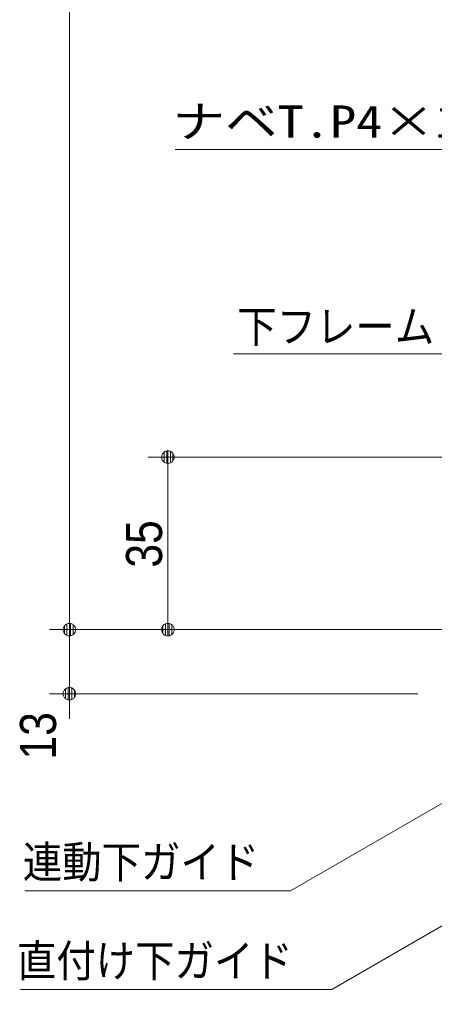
# Model space of a CAD drawing. Units: millimetres, scale not verified. Extents: x -6062 to 6062, y -3045 to 3045.
# Drawn here: x 155 to 577, y -2200 to -1216 of the extents above; entities that cross this region are included whole.
import ezdxf
from ezdxf.enums import TextEntityAlignment as Align

# ---------------------------------------------------------------- set-up
doc = ezdxf.new("R2010")
doc.units = ezdxf.units.MM
doc.header["$LTSCALE"] = 20
for name, color, linetype, lineweight in [('0-0_2寸法-2', 7, 'Continuous', 9), ('0-1_0', 7, 'Continuous', 9), ('0-2_2寸法-1', 7, 'Continuous', 9), ('0-3_2寸法-3', 7, 'Continuous', 9)]:
    doc.layers.add(name, color=color, linetype=linetype, lineweight=lineweight)
doc.styles.add('ＭＳ ゴシック', font='')
doc.styles.add('ＭＳ Ｐゴシック', font='')
doc.styles.get('ＭＳ ゴシック').set_extended_font_data('MS Gothic')
doc.styles.get('ＭＳ Ｐゴシック').set_extended_font_data('MS PGothic')

# ---------------------------------------------------------------- blocks, each defined once
blk = doc.blocks.new('_Dot')
at = {"layer": '0-1_0'}
for p, q in [((-10, 0), (-20, 0)), ((9.78, 2), (-9.78, 2)), ((7.99, 6), (-7.99, 6)), ((9.16, -3.98), (-9.16, -3.98)), ((6, -7.98), (-6, -7.98))]:
    blk.add_line(p, q, dxfattribs=at)
for points in [[(10, 0), (9.92, 1.25), (9.69, 2.49), (9.3, 3.68), (8.76, 4.82), (8.09, 5.88), (7.29, 6.85), (6.37, 7.71), (5.36, 8.44), (4.26, 9.05), (3.09, 9.51), (1.87, 9.82), (0.63, 9.98), (-0.63, 9.98), (-1.87, 9.82), (-3.09, 9.51), (-4.26, 9.05), (-5.36, 8.44), (-6.37, 7.71), (-7.29, 6.85), (-8.09, 5.88), (-8.76, 4.82), (-9.3, 3.68), (-9.69, 2.49), (-9.92, 1.25), (-10, 0), (0, 0)], [(-10, 0), (-9.92, -1.25), (-9.69, -2.49), (-9.3, -3.68), (-8.76, -4.82), (-8.09, -5.88), (-7.29, -6.85), (-6.37, -7.71), (-5.36, -8.44), (-4.26, -9.05), (-3.09, -9.51), (-1.87, -9.82), (-0.63, -9.98), (0.63, -9.98), (1.87, -9.82), (3.09, -9.51), (4.26, -9.05), (5.36, -8.44), (6.37, -7.71), (7.29, -6.85), (8.09, -5.88), (8.76, -4.82), (9.3, -3.68), (9.69, -2.49), (9.92, -1.25), (10, 0), (0, 0)]]:
    blk.add_lwpolyline(points, close=True, dxfattribs=at)

msp = doc.modelspace()

# ---------------------------------------------------------------- linework, layer by layer
at = {"layer": '0-0_2寸法-2'}
for p, q in [((206.18, -1822.29), (206.18, -1809.58)), ((286.18, -1835), (186.18, -1835)), ((206.18, -1835), (206.18, -1900)), ((559.68, -1900), (186.18, -1900)), ((206.18, -1912.71), (206.18, -1925.42))]:
    msp.add_line(p, q, dxfattribs=at)
at = {"layer": '0-2_2寸法-1'}
for p, q in [((206.18, 852.53), (206.18, -1822.29)), ((761.18, -1660), (286.18, -1660)), ((306.18, -1822.29), (306.18, -1672.71)), ((286.18, -1835), (186.18, -1835)), ((754.68, -1835), (286.18, -1835))]:
    msp.add_line(p, q, dxfattribs=at)
at = {"layer": '0-3_2寸法-3'}
for points in [[(966.68, -1560), (599.68, -1348.11), (313.38, -1348.11)], [(781.18, -1660), (599.68, -1555.21), (372.8, -1555.21)], [(819.68, -1875.25), (430.4, -2100), (161.08, -2100)], [(1004.68, -1892.75), (472.51, -2200), (156.5, -2200)]]:
    msp.add_lwpolyline(points, dxfattribs=at)

# ---------------------------------------------------------------- block references
at = {"layer": '0-0_2寸法-2', "xscale": 0.6356201, "yscale": 0.6356201}
for p, rotation in [((206.18, -1835), 270), ((206.18, -1900), 90)]:
    msp.add_blockref('_Dot', p, dxfattribs=dict(at, rotation=rotation))
at = {"layer": '0-2_2寸法-1', "xscale": 0.6356201, "yscale": 0.6356201}
for p, rotation in [((306.18, -1660), 90), ((206.18, -1835), 270), ((306.18, -1835), 270)]:
    msp.add_blockref('_Dot', p, dxfattribs=dict(at, rotation=rotation))

# ---------------------------------------------------------------- texts
at = {"layer": '0-0_2寸法-2', "style": 'ＭＳ Ｐゴシック', "width": 0.9}
msp.add_text('13', height=36.66, rotation=90, dxfattribs=at).set_placement((203.7, -1966.66), align=Align.BOTTOM_LEFT)
at = {"layer": '0-2_2寸法-1', "style": 'ＭＳ Ｐゴシック', "width": 0.9}
msp.add_text('35', height=36.66, rotation=90, dxfattribs=at).set_placement((311.24, -1772.09), align=Align.BOTTOM_LEFT)
at = {"layer": '0-3_2寸法-3', "style": 'ＭＳ ゴシック'}
for s, width, p in [('ナベT.P4×14', 1.2, (310.88, -1345.72)), ('下フレーム', 0.9, (376.46, -1553.59)), ('連動下ガイド', 0.9, (158.98, -2096.66)), ('直付け下ガイド', 0.9, (153.05, -2196.83))]:
    msp.add_text(s, height=32.55, dxfattribs=dict(at, width=width)).set_placement(p, align=Align.BOTTOM_LEFT)

doc.saveas('drawing.dxf')
